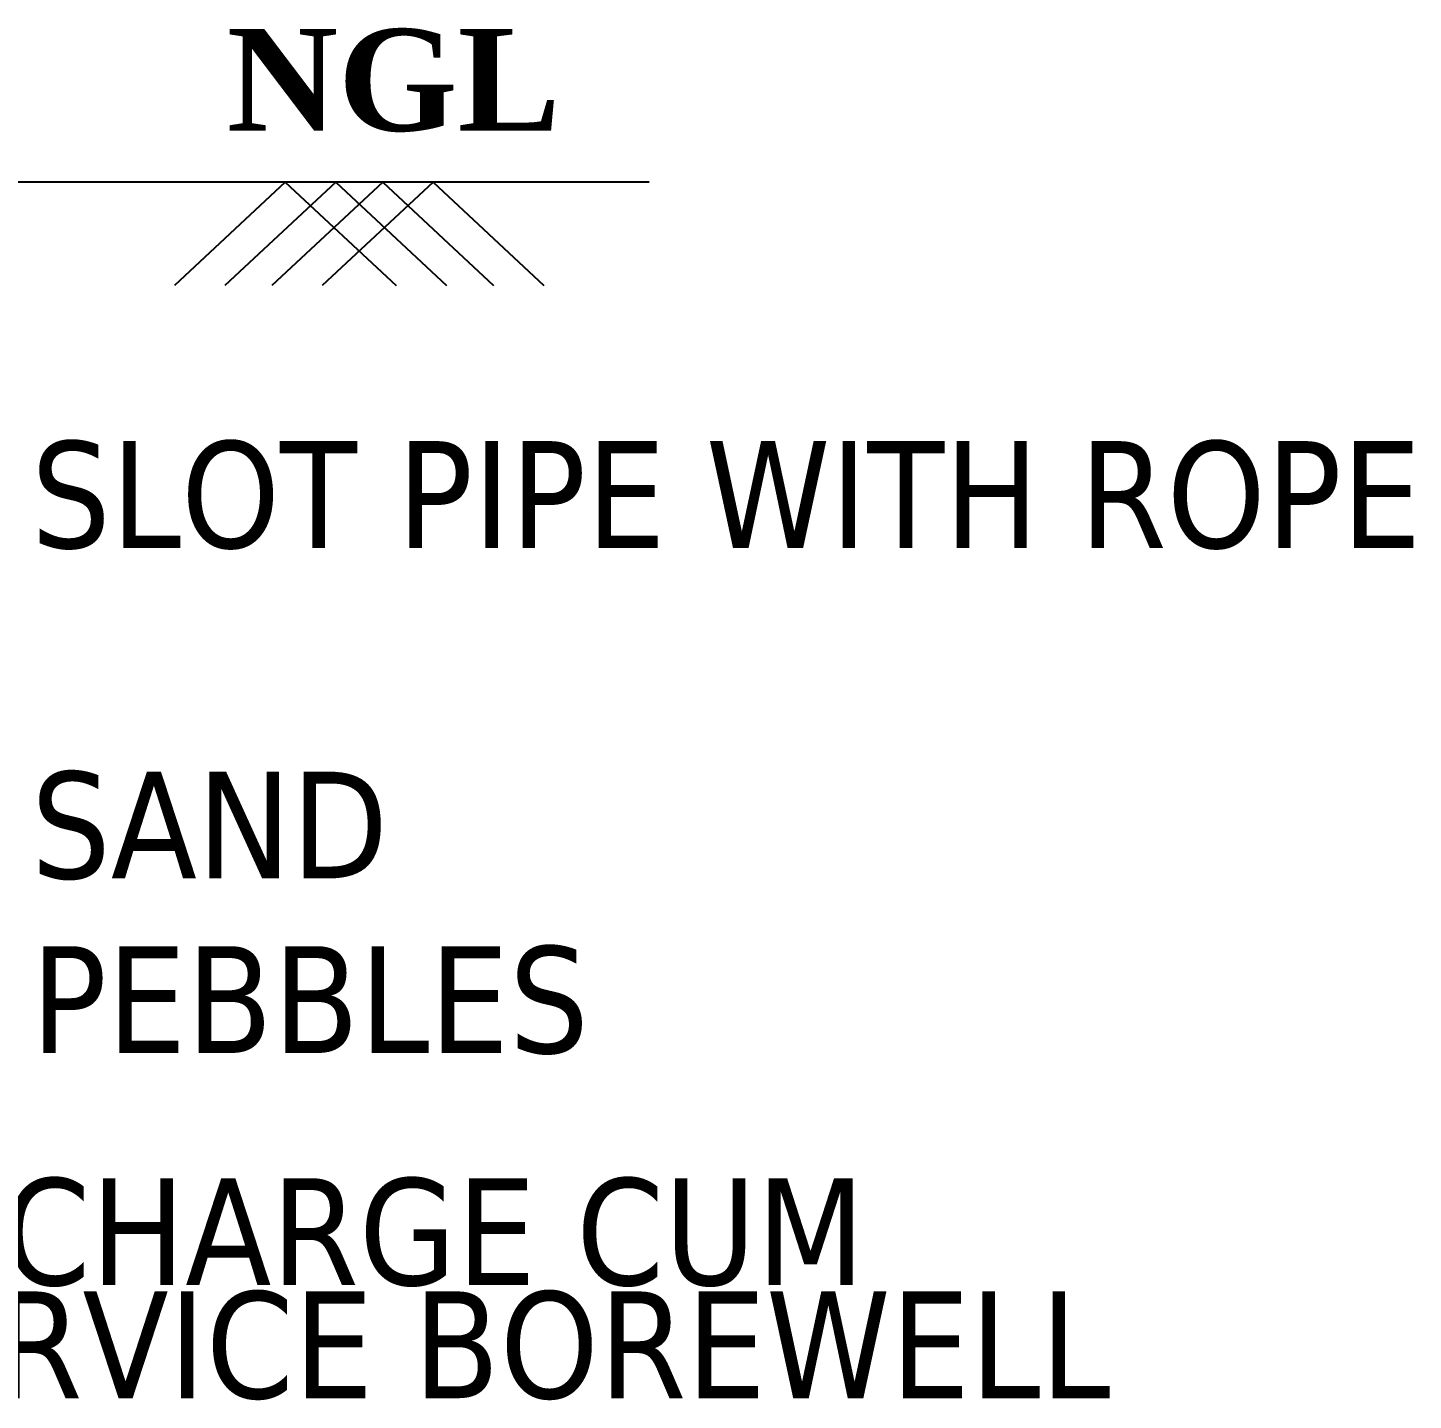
# Model space of a CAD drawing. Header units: metres. Extents: x 531 to 643, y 168 to 255.
# Drawn here: x 595.328 to 598.256, y 181.658 to 184.558 of the extents above; entities that cross this region are included whole.
import ezdxf

# ---------------------------------------------------------------- set-up
doc = ezdxf.new("R2010")
doc.units = ezdxf.units.M
doc.styles.add('JSC-Tahoma', font='tahoma.ttf')
doc.styles.add('JSC-Times New Roman', font='timesbd.ttf')

msp = doc.modelspace()

# ---------------------------------------------------------------- linework, layer by layer
at = {"lineweight": 25}
for p, q in [((596.6417, 184.2314, -1.4302), (594.9569, 184.2314, -1.4302)), ((595.8725, 184.2314, -1.4302), (595.6383, 184.0131, -1.4302)), ((595.979, 184.2314, -1.4302), (595.7448, 184.0131, -1.4302)), ((596.0784, 184.2314, -1.4302), (595.8441, 184.0131, -1.4302)), ((595.8725, 184.2314, -1.4302), (596.1068, 184.0131, -1.4302)), ((596.1849, 184.2314, -1.4302), (595.9506, 184.0131, -1.4302)), ((595.979, 184.2314, -1.4302), (596.2133, 184.0131, -1.4302)), ((596.0784, 184.2314, -1.4302), (596.3127, 184.0131, -1.4302)), ((596.1849, 184.2314, -1.4302), (596.4191, 184.0131, -1.4302))]:
    msp.add_line(p, q, dxfattribs=at)

# ---------------------------------------------------------------- texts
at = {"lineweight": 25, "ltscale": 1000, "style": 'JSC-Times New Roman'}
msp.add_text('NGL', height=0.21537, dxfattribs=at).set_placement((595.7489, 184.3402, -3.7923))
at = {"lineweight": 25, "style": 'JSC-Tahoma'}
for s, height, p in [('SLOT PIPE WITH ROPE', 0.225608, (595.335, 183.4589)), ('SAND', 0.22561, (595.335, 182.7605)), ('PEBBLES', 0.22561, (595.335, 182.3917)), ('RECHARGE CUM', 0.225608, (594.922, 181.9014)), ('SERVICE BOREWELL', 0.225608, (594.922, 181.6622))]:
    msp.add_text(s, height=height, dxfattribs=at).set_placement(p)

doc.saveas('drawing.dxf')
